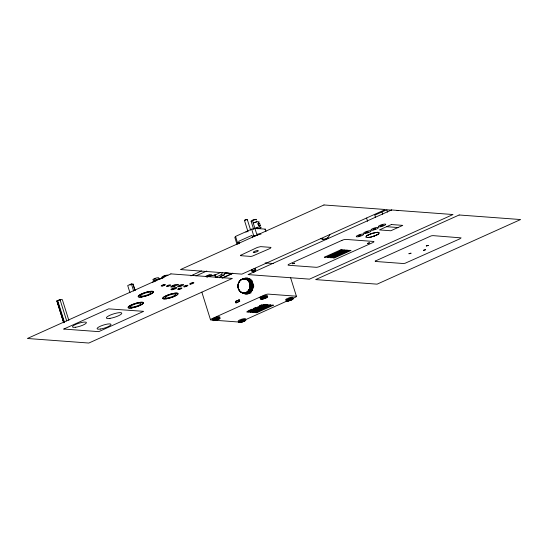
<?xml version="1.0" encoding="UTF-8"?>
<svg xmlns="http://www.w3.org/2000/svg" width="548" height="548" viewBox="0 0 548 548"><rect width="100%" height="100%" fill="white"/><g stroke="black" fill="none" stroke-linecap="round" stroke-linejoin="round"><path stroke-width="0.82" d="M250.21 286.618L249.963 286.001L249.922 286.597L253.286 286.844M242.422 292.947L248.525 293.386M250.155 287.056L249.758 287.57L250.155 287.056L253.224 287.282M247.045 219.995C247.73 219.097 244.798 219.871 244.511 220.577L248.045 231.859M63.65 322.642L56.882 301.051L59.965 299.441L62.335 299.619L68.849 320.409M242.058 292.831L241.689 292.31L242.058 292.831L248.902 293.317M246.771 292.851L246.196 292.968M249.929 288.063L249.477 288.508L249.929 288.063L253.005 288.289M250.689 279.644L246.71 279.658L251.45 280.151M241.243 292.454L240.942 291.879L241.243 292.454L242.778 292.564M247.148 279.932L251.135 279.918M249.593 289.022L249.087 289.392L249.593 289.022L252.662 289.255M373.304 233.099L373.818 233.037M264.999 229.598L265.266 229.126L254.916 228.358L251.655 229.16L235.53 236.414L234.825 237.4L236.928 244.113L237.633 243.127L239.099 242.469A14.933 3.261 -17.4 0 0 237.866 244.182M247.436 280.144L251.854 280.501M249.135 289.926L248.593 290.207L252.21 290.152M220.31 272.616L214.768 275.117L215.46 277.329L221.002 274.829L222.406 272.781M219.803 277.85L220.871 276.685L219.912 276.904L224.016 275.055L225.886 272.315M260.259 225.338L259.656 226.201L258.478 225.207L257.896 223.351L258.498 222.495L259.677 223.488L260.259 225.338L259.06 225.879L258.485 224.022L259.677 223.488M220.221 277.199L221.166 275.973M248.655 280.919L248.086 280.747L251.724 281.145M249.909 290.625L248.374 290.509L248.011 290.933L251.285 291.399M248.21 291.166L248.573 290.741L251.648 290.967M370.455 237.079L370.914 237.058M58.307 300.605L58.999 300.222M132.993 284.357L131.39 283.898L127.711 285.556L129.965 292.748M190.916 275.863L201.445 270.89M251.97 281.473L248.662 281.453L248.963 281.925L252.272 281.946M247.922 291.461L247.347 291.557L250.998 291.694M246.84 219.673C247.312 218.851 243.723 220.152 245.182 220.262M369.585 237.25L369.969 237.263M252.47 282.309L249.148 282.247L249.388 282.768L252.71 282.83M247.196 292.07L246.607 292.07L251.032 292.351M192.697 275.356L193.17 275.096M130.177 284.768L130.047 285.2M259.211 221.906L256.827 221.508L253.245 223.043A2.856 0.623 -17.4 0 1 255.135 222.385M225.495 272.616L225.029 272.973L226.81 272.596M264.705 297.941C267.417 295.831 258.492 299.688 264.705 297.941A2.692 0.589 -17.4 0 1 264.02 298.174M242.935 321.21C245.641 319.1 236.722 322.957 242.935 321.21A2.692 0.589 -17.4 0 0 243.518 320.97M290.392 299.845C293.098 297.735 284.179 301.592 290.392 299.845A2.692 0.589 -17.4 0 0 290.974 299.605M257.93 228.797C266.287 226.55 256.039 226.413 254.978 228.578A2.856 0.623 -17.4 0 0 254.471 228.824M154.132 279.151L155.728 278.432M257.587 233.962L260.978 234.215M163.256 276.569L164.325 276.089M257.957 235.14L252.292 236.524A14.933 3.261 -17.4 0 1 256.594 235.421M195.944 275.891L206.781 271.013M221.988 278.007L232.825 273.13M222.618 278.048L231.879 273.877M255.115 271.534L254.676 270.15L255.115 271.534L253.916 272.068L253.484 270.685L251.977 271.205L251.546 269.822L252.744 269.28M391.484 210.144L386.751 209.795L374.791 215.179L375.524 217.508M251.977 271.205L253.484 270.685M254.375 270.123L255.567 269.589L255.443 268.225L253.936 268.739M254.676 270.15L255.875 269.609M253.176 270.664L253.608 272.048L254.806 271.507M242.168 279.042L241.791 279.576L242.168 279.042L244.627 279.22M252.868 283.227L249.525 283.124L249.696 283.679L253.039 283.782M245.826 292.454L251.011 292.892M235.393 301.469L239.284 299.872L239.716 301.256L236.133 302.873L235.393 301.469L239.284 299.872M235.825 302.852L239.716 301.256M248.71 310.62L251.758 309.25M253.279 308.565L255.56 307.538M259.368 305.825L261.649 304.798M248.299 312.072L265.04 304.53L263.506 304.421L246.764 311.956L248.299 312.072L247.949 310.963M253.82 309.805L250.779 311.175L251.128 312.278L267.869 304.743L266.335 304.626L249.587 312.168L251.128 312.278M255.347 309.12L259.91 307.065M261.43 306.38L265.999 304.325M255.128 310.695L256.649 310.01M258.93 308.983L261.978 307.613M263.499 306.928L268.061 304.873M253.95 312.49L270.691 304.955L269.157 304.839L252.416 312.374L253.95 312.49L253.608 311.38M259.478 310.223L261.759 309.195M263.28 308.51L264.8 307.825M269.369 305.77L270.89 305.085M256.779 312.703L273.521 305.161L271.986 305.051L255.245 312.586L256.779 312.703L256.43 311.593M245.62 319.655L288.18 300.496M292.824 298.407L295.146 297.359A2.973 0.651 -17.4 0 0 296.002 296.167L268.349 294.118A2.973 0.651 -17.4 0 0 264.424 295.077L211.802 318.772A2.973 0.651 -17.4 0 0 210.946 319.964L212.624 320.087M247.312 278.083L244.449 279.076M290.344 297.872L291.762 297.523M130.424 284.672L131.205 284.453M289.707 298.872L288.967 299.105M245.292 278.096L244.689 278.261M289.207 298.359L289.577 298.256M241.75 319.731L242.12 319.628M243.031 278.781L242.593 279.24L243.031 278.781L249.867 279.268M247.141 279.254L247.641 279.124M253.142 284.207L249.785 284.049L249.888 284.631L253.245 284.782M245.497 292.564L245.059 293.029L245.497 292.564L247.806 292.735M224.111 273.788L227.92 272.925L231.003 274.267M59.527 300.057L60.335 300.044M215.823 319.744C221.995 317.662 212.583 319.484 215.823 319.744A2.692 0.589 -17.4 0 1 214.535 319.114M164.859 275.85L165.982 275.658M253.005 229.331L253.402 229.345M245.73 279.22L243.408 278.713L249.409 279.028M243.422 279.048L243.915 278.658M248.011 279.055L248.539 279.336M253.299 285.22L249.936 285.022L249.97 285.611L253.806 285.898M214.768 275.117L215.076 275.103A7.905 1.726 -17.4 0 1 215.617 275.117M215.46 277.329L215.775 277.315A7.905 1.726 -17.4 0 1 217.104 277.487L217.166 277.521M397.067 210.562L398.143 210.638M386.587 226.687L397.978 227.53M265.122 262.91L273.5 263.533M221.002 274.829L224.016 275.055M243.408 278.713L250.278 279.206M242.531 278.911L250.347 279.466M247.84 280.494L252.135 280.788M248.086 280.747L249.628 280.857M250.505 282.035L252.039 282.151M250.683 282.364L252.217 282.48M250.251 286.022L253.806 286.289M250.046 287.638L253.114 287.864M249.751 288.618L252.82 288.851M250.107 288.926L251.642 289.036M249.34 289.55L252.416 289.776M248.826 290.406L252.669 290.693M247.518 291.824L250.587 292.05M246.744 292.358L250.587 292.646M245.922 292.762L249.765 293.05M246.97 292.933L248.504 293.05M244.853 292.899L249.402 293.18M242.922 293.064L248.785 293.488M215.974 320.333L238.599 322.012A2.973 0.651 -17.4 0 0 239.079 322.005M246.847 279.357L247.292 279.638M140.637 295.968L140.555 295.851A5.528 1.206 -17.4 0 1 147.857 292.406A5.528 1.206 -17.4 0 1 149.186 294.146A5.528 1.206 -17.4 0 1 140.644 295.975M248.895 281.247L249.196 281.713M249.402 282.083L249.641 282.604M386.751 209.795L387.484 212.124M381.97 211.946L382.696 214.275M366.591 218.083L367.612 221.33M290.591 277.672L296.447 296.372M265.266 229.126L265.965 231.366M252.375 220.275L257.019 235.071M251.128 221.248L253.491 228.797M251.655 229.16L253.758 235.866M247.347 219.693L250.628 230.167M252.71 237.75L251.929 235.352L238.729 241.291L239.51 243.696M251.854 269.842L252.286 271.226M235.53 236.414L237.633 243.127M249.792 283.001L249.97 283.556M238.976 299.852L239.414 301.236M235.695 301.489L236.133 302.873M201.842 292.125L210.501 319.758M133.089 284.049L135.164 290.522M132.883 284.008L134.89 290.406M131.39 283.898L133.65 291.091M59.965 299.441L66.733 321.032M57.65 300.489L64.417 322.08M57.28 300.674L64.047 322.265M57.054 300.818L63.924 322.758M56.917 300.948L63.719 322.71M250.073 283.974L250.176 284.556M250.224 284.987L250.258 285.583M160.427 278.733A3.124 0.678 -17.4 0 0 159.139 279.261A3.124 0.678 -17.4 0 0 155.118 279.918A3.124 0.678 -17.4 0 0 153.741 281.371M160.783 278.617A3.124 0.678 -17.4 0 1 161.852 278.322M162.783 278.083A3.124 0.678 -17.4 0 1 162.982 277.952M163.77 277.541A3.124 0.678 -17.4 0 1 164.085 277.404M162.434 277.411A3.124 0.678 -17.4 0 1 163.982 275.891A3.124 0.678 -17.4 0 1 167.921 275.329M153.844 281.891A3.124 0.678 -17.4 0 1 154.2 281.638M154.694 281.371A3.124 0.678 -17.4 0 1 155.303 281.097M155.981 280.836A3.124 0.678 -17.4 0 1 156.338 280.72M153.132 279.966A3.124 0.678 -17.4 0 1 155.557 278.226A3.124 0.678 -17.4 0 1 158.694 278.199M158.632 279.74A3.124 0.678 -17.4 0 1 159.215 279.35M159.482 279.213A3.124 0.678 -17.4 0 1 160.42 278.809M160.769 278.685A3.124 0.678 -17.4 0 1 161.845 278.357M162.975 277.815A4.309 0.938 -17.4 0 0 159.591 278.843L153.967 281.377A4.309 0.938 -17.4 0 0 152.481 282.542M205.685 276.425A3.124 0.678 -17.4 0 1 209.542 274.801A3.124 0.678 -17.4 0 1 211.316 275.226M207.302 275.918A1.637 0.356 -17.4 0 1 207.884 275.637M208.61 275.377A1.637 0.356 -17.4 0 1 209.637 275.178M206.754 276.98A8.09 1.767 -17.4 0 1 215.761 275.055M206.993 277.076A7.309 1.596 -17.4 0 1 212.706 275.507M214.063 275.343A7.309 1.596 -17.4 0 1 215.549 275.384M244.394 278.877A8.09 1.767 -17.4 0 1 245.675 278.179M255.594 228.619A1.665 0.363 -17.4 0 1 257.793 228.084A1.665 0.363 -17.4 0 1 257.313 228.749M251.744 221.426A2.856 0.623 -17.4 0 1 251.868 220.522A2.856 0.623 -17.4 0 1 255.478 219.378A2.856 0.623 -17.4 0 1 256.224 220.001M255.772 222.235A2.856 0.623 -17.4 0 1 256.82 222.111M252.436 220.632A1.665 0.363 -17.4 0 1 253.368 220.166M253.772 220.029A1.665 0.363 -17.4 0 1 255.19 219.782M257.889 224.043A1.069 0.507 65.8 0 1 258.43 225.769M245.888 232.105A6.535 1.425 -17.4 0 1 246.778 231.708M213.049 319.539A3.891 0.849 -17.4 0 1 216.001 317.299A3.891 0.849 -17.4 0 1 219.488 317.559M217.885 317.867A3.288 0.719 -17.4 0 1 219.577 318.093A3.288 0.719 -17.4 0 1 217.398 319.395M216.59 319.669A3.288 0.719 -17.4 0 1 213.446 320.08M213.364 319.717A3.288 0.719 -17.4 0 1 214.11 319.148M214.741 318.833A3.288 0.719 -17.4 0 1 217.111 318.032M215.049 318.861A2.692 0.589 -17.4 0 1 217.905 318.025A2.692 0.589 -17.4 0 1 218.953 318.347M218.727 318.566A2.692 0.589 -17.4 0 1 217.83 319.066M286.193 300.078A3.891 0.849 -17.4 0 1 288.659 297.996A3.891 0.849 -17.4 0 1 292.954 297.783M292.577 298.386A3.288 0.719 -17.4 0 1 290.536 299.934A3.288 0.719 -17.4 0 1 286.583 300.619A3.288 0.719 -17.4 0 1 288.625 299.071M289.433 298.797A3.288 0.719 -17.4 0 1 291.022 298.407M291.748 298.53A2.692 0.589 -17.4 0 1 291.488 299.352M289.7 300.078A2.692 0.589 -17.4 0 1 288.399 300.4M287.419 300.475A2.692 0.589 -17.4 0 1 287.679 299.653A2.692 0.589 -17.4 0 1 290.762 298.605M257.334 308.353A2.671 0.582 -17.4 0 1 257.252 308.271M247.826 293.331A7.131 6.097 -85.8 0 1 246.408 292.933M248.004 279.179A7.131 6.097 -85.8 0 1 248.744 279.117M242.805 279.288A7.932 6.782 -85.8 0 1 251.648 281.192A7.932 6.782 -85.8 0 1 250.854 291.707A7.932 6.782 -85.8 0 1 241.826 292.248M244.497 278.72A7.932 6.782 -85.8 0 1 250.71 279.521M250.696 292.502A7.932 6.782 -85.8 0 1 249.128 293.495M248.559 293.721A7.932 6.782 -85.8 0 1 243.935 293.365M238.736 321.45A3.891 0.849 -17.4 0 1 241.689 319.203A3.891 0.849 -17.4 0 1 245.168 319.463M245.12 319.751A3.288 0.719 -17.4 0 1 241.456 321.799M240.682 321.964A3.288 0.719 -17.4 0 1 239.325 321.354M239.798 321.053A3.288 0.719 -17.4 0 1 240.421 320.744M242.791 319.936A3.288 0.719 -17.4 0 1 243.565 319.772M244.641 320.251A2.692 0.589 -17.4 0 1 244.024 320.717M242.243 321.443A2.692 0.589 -17.4 0 1 241.579 321.628M239.675 321.786A2.692 0.589 -17.4 0 1 239.613 321.484M240.736 320.765A2.692 0.589 -17.4 0 1 242.004 320.292M242.668 320.107A2.692 0.589 -17.4 0 1 243.853 319.902M260.506 298.174A3.891 0.849 -17.4 0 1 262.978 296.091A3.891 0.849 -17.4 0 1 267.273 295.872M265.342 296.502A3.288 0.719 -17.4 0 1 266.225 297.406M265.595 297.722A3.288 0.719 -17.4 0 1 263.225 298.53M262.458 298.694A3.288 0.719 -17.4 0 1 260.821 298.352M261.567 297.783A3.288 0.719 -17.4 0 1 264.568 296.667M265.629 296.626A2.692 0.589 -17.4 0 1 266.184 297.201M262.718 298.489A2.692 0.589 -17.4 0 1 261.328 298.386M261.608 297.996A2.692 0.589 -17.4 0 1 265.074 296.701M329.882 234.537A7.932 6.782 -85.8 0 1 320.847 238.606M328.231 237.784A7.932 6.782 -85.8 0 1 326.656 238.777M326.094 239.003A7.932 6.782 -85.8 0 1 321.464 238.647M372.311 236.613L372.88 236.448L372.311 236.613M372.311 233.38L372.88 233.215L372.311 233.38M237.88 285.193L238.127 285.803L237.88 285.193M243.319 292.783L243.798 293.153L243.319 292.783M244.292 278.651L244.778 279.021L244.292 278.651M238.051 284.172L238.216 284.823L238.051 284.172M245.168 278.747L245.607 279.192L245.168 278.747M247.093 292.961L247.525 293.406L247.093 292.961M63.78 329.053L98.736 331.643L143.638 311.339L108.641 308.853L63.78 329.053M178.21 284.576L174.935 286.131A2.856 0.623 -17.4 0 1 171.161 287.056A2.856 0.623 -17.4 0 1 171.983 285.912L175.429 284.412L178.21 284.576M292.584 263.752L294.605 263.191L292.584 263.752M358.55 235.784C361.481 236.352 361.831 233.633 358.55 235.784M365.913 232.468C368.845 233.037 369.201 230.318 365.913 232.468M367.427 243.442L369.455 242.88L367.427 243.442M373.277 229.153C376.209 229.722 376.565 226.995 373.277 229.153M380.648 225.838C383.607 226.523 384.374 223.605 380.648 225.838M375.216 261.074L375.599 261.464L403.246 263.519L405.034 263.287L459.793 238.866L461.101 237.873L433.002 235.626L431.214 235.859L375.216 261.074M408.966 253.751L410.986 253.19L408.966 253.751M423.529 250.292L425.556 249.73L423.529 250.292M426.289 245.956L428.31 245.394L426.289 245.956M238.339 283.186L238.428 283.864L238.339 283.186M246.031 278.98L246.401 279.501L246.031 278.98M162.283 285.549L164.311 284.96L162.283 285.549M167.503 285.933L169.538 285.378L167.503 285.933M172.915 288.892L174.949 288.303L172.915 288.892M179.614 285.878L181.641 285.289L179.614 285.878M178.806 289.022L180.84 288.46L178.806 289.022M184.786 286.33L186.813 285.741L184.806 286.296M190.745 283.645L192.773 283.056L190.745 283.645M238.75 282.261L238.75 282.939L238.75 282.261M365.769 236.674L365.769 236.674M371.373 236.866L371.934 236.722L371.373 236.866M379.182 233.153L379.182 233.153M240.812 255.197L240.545 255.669L250.902 256.437L252.512 256.067L270.28 248.381L270.993 247.395L260.636 246.627L257.375 247.422L240.812 255.197M239.264 281.405L239.188 282.083L239.264 281.405M240.25 291.317L240.483 291.94L240.25 291.317M239.88 280.638L239.716 281.302L239.88 280.638M239.64 290.652L239.791 291.31L239.64 290.652M366.023 236.373L366.023 236.373M374.277 232.845L374.825 232.722L374.277 232.845M379.017 233.421L379.017 233.421M240.572 279.987L240.339 280.617L240.572 279.987M239.127 289.885L239.195 290.563L239.127 289.885M366.406 236.044L366.406 236.044M375.222 232.64L375.736 232.544L375.222 232.64M378.73 233.722L378.73 233.722M366.913 235.688L366.605 235.893L366.913 235.688M368.777 237.373L369.256 237.305L368.777 237.373M376.106 232.482L376.586 232.414L376.106 232.482M378.312 234.051L378.004 234.256L378.312 234.051M241.346 279.446L241.031 280.035L241.346 279.446M238.702 289.043L238.688 289.728L238.702 289.043M367.544 235.318L367.167 235.53L367.544 235.318M368.05 237.448L368.475 237.414L368.05 237.448M376.921 232.373L377.353 232.331L376.921 232.373M377.778 234.393L377.408 234.606L377.778 234.393M368.27 234.941L367.838 235.161L368.27 234.941M367.407 237.476L367.783 237.469L367.407 237.476M377.654 232.318L378.024 232.311L377.654 232.318M377.14 234.75L376.709 234.969L377.14 234.75M170.908 273.877L27.4 338.486L88.844 343.041L232.352 278.432L170.908 273.877M323.978 204.959L180.47 269.568L241.915 274.123L385.422 209.514L323.978 204.959M391.567 209.973L248.059 274.582L309.504 279.138L453.011 214.528L391.567 209.973M341.952 240.367L289.337 264.054A2.973 0.651 -17.4 0 0 288.481 265.246L316.127 267.294A2.973 0.651 -17.4 0 0 320.059 266.335L372.674 242.641A2.973 0.651 -17.4 0 0 373.531 241.456L345.884 239.401A2.973 0.651 -17.4 0 0 341.952 240.367M238.394 288.132L238.298 288.81L238.394 288.132M369.085 234.565L368.605 234.784L369.085 234.565M391.368 224.536L379.415 229.92L390.806 230.763L402.766 225.379L391.368 224.536M366.879 237.448L366.879 237.448M378.278 232.311L378.278 232.311M341.034 249.703L324.293 257.238L325.834 257.355L342.575 249.82L341.034 249.703M376.408 235.113L375.928 235.325L376.408 235.113M343.863 249.915L327.122 257.45L328.656 257.567L345.398 250.025L343.863 249.915M346.692 250.121L329.951 257.663L331.485 257.772L348.227 250.237L346.692 250.121M349.514 250.333L332.773 257.868L334.307 257.985L351.056 250.443L349.514 250.333M459.156 214.987L315.648 279.596L377.093 284.159L520.6 219.543L459.156 214.987M369.975 234.202L369.455 234.407L369.975 234.202M366.461 237.366L366.461 237.366M378.784 232.366L378.784 232.366M375.599 235.469L375.079 235.674L375.599 235.469M370.914 233.845L370.373 234.044L370.914 233.845M366.167 237.243L366.167 237.243M379.168 232.468L379.168 232.468M374.729 235.811L374.181 236.01L374.729 235.811M371.893 233.517L371.325 233.701L371.893 233.517M366.009 237.065L366.009 237.065M379.422 232.626L379.422 232.626M373.818 236.14L373.25 236.325L373.818 236.14M238.202 287.179L238.017 287.83L238.202 287.179M238.12 286.2L237.866 286.816L238.12 286.2M244.668 292.762L244.175 293.153L244.668 292.762M165.215 297.79L165.133 297.674A5.528 1.206 -17.4 0 1 172.435 294.235A5.528 1.206 -17.4 0 1 173.764 295.968A5.528 1.206 -17.4 0 1 165.222 297.797M130.588 306.935L130.499 306.818A5.528 1.206 -17.4 0 1 137.801 303.38A5.528 1.206 -17.4 0 1 139.137 305.113A5.528 1.206 -17.4 0 1 130.595 306.942M167.4 286.426A2.199 0.479 -17.4 0 0 170.62 285.063A2.199 0.479 -17.4 0 0 167.524 285.522A2.199 0.479 -17.4 0 0 167.4 286.426M172.73 286.577A1.665 0.363 -17.4 0 0 175.052 285.535A1.665 0.363 -17.4 0 0 172.599 285.96A1.665 0.363 -17.4 0 0 172.73 286.577M162.181 286.042A2.199 0.479 -17.4 0 0 165.393 284.679A2.199 0.479 -17.4 0 0 162.304 285.138A2.199 0.479 -17.4 0 0 162.181 286.042M179.045 286.686A3.124 0.678 -17.4 0 0 183.607 284.748A3.124 0.678 -17.4 0 0 179.217 285.405A3.124 0.678 -17.4 0 0 179.045 286.686M178.703 289.515A2.199 0.479 -17.4 0 0 181.915 288.152A2.199 0.479 -17.4 0 0 178.826 288.611A2.199 0.479 -17.4 0 0 178.703 289.515M184.683 286.823A2.199 0.479 -17.4 0 0 187.896 285.46A2.199 0.479 -17.4 0 0 184.806 285.919A2.199 0.479 -17.4 0 0 184.683 286.823M190.642 284.138A2.199 0.479 -17.4 0 0 193.855 282.775A2.199 0.479 -17.4 0 0 190.766 283.234A2.199 0.479 -17.4 0 0 190.642 284.138M172.353 289.7A3.124 0.678 -17.4 0 0 176.908 287.769A3.124 0.678 -17.4 0 0 172.524 288.419A3.124 0.678 -17.4 0 0 172.353 289.7M131.678 307.928A8.09 1.767 -17.4 0 0 143.501 302.914A8.09 1.767 -17.4 0 0 132.123 304.599A8.09 1.767 -17.4 0 0 131.678 307.928M131.767 307.866A7.905 1.726 -17.4 0 0 143.329 302.962A7.905 1.726 -17.4 0 0 132.205 304.613A7.905 1.726 -17.4 0 0 131.767 307.866M166.304 298.783A8.09 1.767 -17.4 0 0 178.127 293.762A8.09 1.767 -17.4 0 0 166.75 295.454A8.09 1.767 -17.4 0 0 166.304 298.783M166.4 298.722A7.905 1.726 -17.4 0 0 177.956 293.817A7.905 1.726 -17.4 0 0 166.832 295.468A7.905 1.726 -17.4 0 0 166.4 298.722M141.727 296.954A8.09 1.767 -17.4 0 0 153.55 291.94A8.09 1.767 -17.4 0 0 142.172 293.632A8.09 1.767 -17.4 0 0 141.727 296.954M141.822 296.893A7.905 1.726 -17.4 0 0 153.378 291.988A7.905 1.726 -17.4 0 0 142.254 293.646A7.905 1.726 -17.4 0 0 141.822 296.893M109.984 318.354A8.09 1.767 -17.4 0 0 121.8 313.34A8.09 1.767 -17.4 0 0 110.429 315.031A8.09 1.767 -17.4 0 0 109.984 318.354M75.747 327.231A7.309 1.596 -17.4 0 0 86.433 322.697A7.309 1.596 -17.4 0 0 76.151 324.224A7.309 1.596 -17.4 0 0 75.747 327.231M100.325 329.053A7.309 1.596 -17.4 0 0 111.011 324.519A7.309 1.596 -17.4 0 0 100.729 326.053A7.309 1.596 -17.4 0 0 100.325 329.053M254.532 252.429A2.671 0.582 -17.4 0 0 258.327 250.758A2.671 0.582 -17.4 0 0 254.45 251.402A2.671 0.582 -17.4 0 0 254.532 252.429M214.823 320.532A3.891 0.849 -17.4 0 0 220.241 318.093A3.891 0.849 -17.4 0 0 214.515 319.094A3.891 0.849 -17.4 0 0 214.823 320.532M215.083 320.333A3.288 0.719 -17.4 0 0 219.673 318.272A3.288 0.719 -17.4 0 0 214.83 319.114A3.288 0.719 -17.4 0 0 215.083 320.333M215.35 320.135A2.692 0.589 -17.4 0 0 219.097 318.45A2.692 0.589 -17.4 0 0 215.138 319.135A2.692 0.589 -17.4 0 0 215.35 320.135M287.96 301.071A3.891 0.849 -17.4 0 0 293.386 298.633A3.891 0.849 -17.4 0 0 287.659 299.626A3.891 0.849 -17.4 0 0 287.96 301.071M288.227 300.873A3.288 0.719 -17.4 0 0 292.81 298.811A3.288 0.719 -17.4 0 0 287.967 299.653A3.288 0.719 -17.4 0 0 288.227 300.873M288.488 300.674A2.692 0.589 -17.4 0 0 292.242 298.989A2.692 0.589 -17.4 0 0 288.275 299.674A2.692 0.589 -17.4 0 0 288.488 300.674M248.874 290.139A7.131 6.097 -85.8 0 0 244.867 278.822A7.131 6.097 -85.8 0 0 238.394 288.755A7.131 6.097 -85.8 0 0 248.874 290.139M240.504 322.443A3.891 0.849 -17.4 0 0 245.929 319.998A3.891 0.849 -17.4 0 0 240.202 320.998A3.891 0.849 -17.4 0 0 240.504 322.443M240.771 322.238A3.288 0.719 -17.4 0 0 245.353 320.176A3.288 0.719 -17.4 0 0 240.51 321.018A3.288 0.719 -17.4 0 0 240.771 322.238M241.031 322.039A2.692 0.589 -17.4 0 0 244.778 320.354A2.692 0.589 -17.4 0 0 240.819 321.039A2.692 0.589 -17.4 0 0 241.031 322.039M262.28 299.167A3.891 0.849 -17.4 0 0 267.698 296.728A3.891 0.849 -17.4 0 0 261.971 297.722A3.891 0.849 -17.4 0 0 262.28 299.167M262.54 298.968A3.288 0.719 -17.4 0 0 267.129 296.906A3.288 0.719 -17.4 0 0 262.286 297.749A3.288 0.719 -17.4 0 0 262.54 298.968M262.807 298.77A2.692 0.589 -17.4 0 0 266.554 297.078A2.692 0.589 -17.4 0 0 262.595 297.769A2.692 0.589 -17.4 0 0 262.807 298.77M368.989 237.407A7.131 1.555 -17.4 0 0 379.415 232.982A7.131 1.555 -17.4 0 0 369.379 234.469A7.131 1.555 -17.4 0 0 368.989 237.407M380.333 226.776A3.891 0.849 -17.4 0 0 385.758 224.338A3.891 0.849 -17.4 0 0 380.031 225.331A3.891 0.849 -17.4 0 0 380.333 226.776M365.598 233.414A3.891 0.849 -17.4 0 0 371.023 230.968A3.891 0.849 -17.4 0 0 365.297 231.968A3.891 0.849 -17.4 0 0 365.598 233.414M372.969 230.091A3.891 0.849 -17.4 0 0 378.387 227.653A3.891 0.849 -17.4 0 0 372.661 228.653A3.891 0.849 -17.4 0 0 372.969 230.091M358.234 236.729A3.891 0.849 -17.4 0 0 363.653 234.284A3.891 0.849 -17.4 0 0 357.933 235.284A3.891 0.849 -17.4 0 0 358.234 236.729"/></g></svg>
